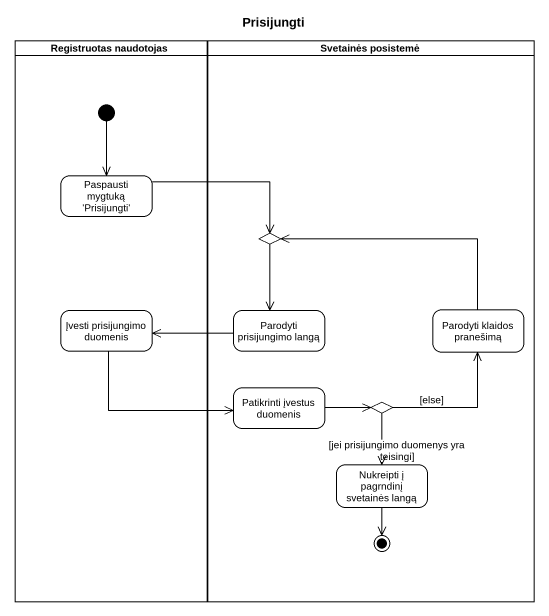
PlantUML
@startuml
title Prisijungti
hide empty description
state "Registruotas naudotojas" as Registruotas_naudotojas <<partition>> {
  state "Paspausti mygtuką 'Prisijungti'" as Paspausti_mygtuką
  state "Įvesti prisijungimo duomenis" as Įvesti_prisijungimo_duomenis
  [*] --> Paspausti_mygtuką
}
state "Svetainės posistemė" as Svetainės_posistemė <<partition>> {
  state choice1 <<choice>>
  state "Parodyti prisijungimo langą" as Parodyti_prisijungimo_langą
  state "Parodyti klaidos pranešimą" as Parodyti_klaidos_pranešimą
  state "Patikrinti įvestus duomenis" as Patikrinti_įvestus_duomenis
  state choice2 <<choice>>
  state "Nukreipti į pagrndinį svetainės langą" as Nukreipti_į_pagrndinį
  Nukreipti_į_pagrndinį --> [*]
}
Paspausti_mygtuką -right-> choice1
choice1 --> Parodyti_prisijungimo_langą
Įvesti_prisijungimo_duomenis -right-> Patikrinti_įvestus_duomenis
Parodyti_prisijungimo_langą -left-> Įvesti_prisijungimo_duomenis
Parodyti_klaidos_pranešimą -left-> choice1
Patikrinti_įvestus_duomenis -right-> choice2
choice2 -up-> Parodyti_klaidos_pranešimą : [else]
choice2 --> Nukreipti_į_pagrndinį : [jei prisijungimo duomenys yra teisingi]
@enduml
